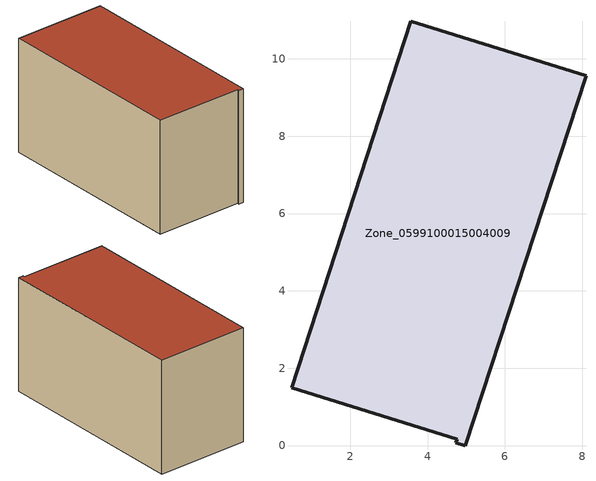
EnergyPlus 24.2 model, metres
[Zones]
Zone_0599100015004009
 floor ground (C_G): 8.1,9.57 4.97,0 4.73,0.08 4.76,0.17 0.48,1.5 3.57,10.97 z0.8
 wall outside (C_F): 4.76,0.17 4.73,0.08 4.97,0 8.1,9.57 3.57,10.97 0.48,1.5 4.76,0.17 z0.8:6.52
 roof outside (C_R): 4.97,0 8.1,9.57 3.57,10.97 0.48,1.5 4.76,0.17 4.73,0.08 z6.52
[BUILDING]
Pand.0599100015004009: North Axis=0; Terrain=City; Loads Convergence Tolerance Value=0.04; Temperature Convergence Tolerance Value=0.4; Solar Distribution=FullExterior; Maximum Number of Warmup Days=25; Minimum Number of Warmup Days=1
[Site:Location]
Rotterdam.The.Hague.AP_ZH_NLD Design_Conditions: Latitude=51.96; Longitude=4.45; Time Zone=1; Elevation=-4.5
[SITE:GROUNDTEMPERATURE:BUILDINGSURFACE]
18, 18, 18, 18, 18, 18, 18, 18, 18, 18, 18, 18
[MATERIAL] Thermal Absorptance=0.9; Solar Absorptance=0.7; Visible Absorptance=0.7
Name | Roughness | Thickness | Conductivity | Density | Specific Heat
G.TI.1965-1974 | MediumSmooth | 0.15 | 0.882353 | 540 | 1210
F.TI.1965-1974 | Rough | 0.3 | 0.697674 | 1920 | 840
R.TI.1965-1974 | MediumRough | 0.2 | 0.232558 | 1500 | 1000
[CONSTRUCTION]
C_G: G.TI.1965-1974
C_F: F.TI.1965-1974
C_R: R.TI.1965-1974
[ZONE]
Zone_0599100015004009: Type=1; Multiplier=1; Ceiling Height=Autocalculate; Volume=Autocalculate; Floor Area=autocalculate; Part of Total Floor Area=Yes
[ZONEINFILTRATION:DESIGNFLOWRATE]
Infil_Zone_0599100015004009: Zone or ZoneList or Space or SpaceList=Zone_0599100015004009; Schedule=AlwaysOn; Design Flow Rate Calculation Method=Flow/Area; Flow Rate per Floor Area=0.003; Constant Term Coefficient=1; Temperature Term Coefficient=0; Velocity Term Coefficient=0; Velocity Squared Term Coefficient=0
[HVACTEMPLATE:ZONE:IDEALLOADSAIRSYSTEM]
Zone_0599100015004009: Maximum Heating Supply Air Temperature=50; Minimum Cooling Supply Air Temperature=13; Maximum Heating Supply Air Humidity Ratio=0.0156; Minimum Cooling Supply Air Humidity Ratio=0.0077; Heating Limit=NoLimit; Cooling Limit=NoLimit; Dehumidification Control Type=ConstantSensibleHeatRatio; Cooling Sensible Heat Ratio=0.7; Dehumidification Setpoint=60; Humidification Control Type=None; Humidification Setpoint=30; Outdoor Air Method=None; Outdoor Air Flow Rate per Person=0.00944; Outdoor Air Flow Rate per Zone Floor Area=0; Outdoor Air Flow Rate per Zone=0; Demand Controlled Ventilation Type=None; Outdoor Air Economizer Type=NoEconomizer; Heat Recovery Type=None; Sensible Heat Recovery Effectiveness=0.7; Latent Heat Recovery Effectiveness=0.65
[ZONECONTROL:THERMOSTAT]
ThermostatControl_Zone_0599100015004009: Zone or ZoneList=Zone_0599100015004009; Control Type Schedule=DualSetpointControlType; Control 1=Thermostat_Zone_0599100015004009; Temperature Difference Between Cutout And Setpoint=0
[THERMOSTATSETPOINT:DUALSETPOINT]
Thermostat_Zone_0599100015004009: Heating Setpoint Temperature Schedule=HeatingSetpoint_Zone_0599100015004009; Cooling Setpoint Temperature Schedule=CoolingSetpoint_Zone_0599100015004009
[SCHEDULE:COMPACT]
HeatingSetpoint_Zone_0599100015004009: Through: 12/31, For: AllDays, Until: 24:00, 21
CoolingSetpoint_Zone_0599100015004009: Through: 12/31, For: AllDays, Until: 24:00, 24
DualSetpointControlType: Through: 12/31, For: AllDays, Until: 24:00, 4
AlwaysOn: Through: 12/31, For: AllDays, Until: 24:00, 1
